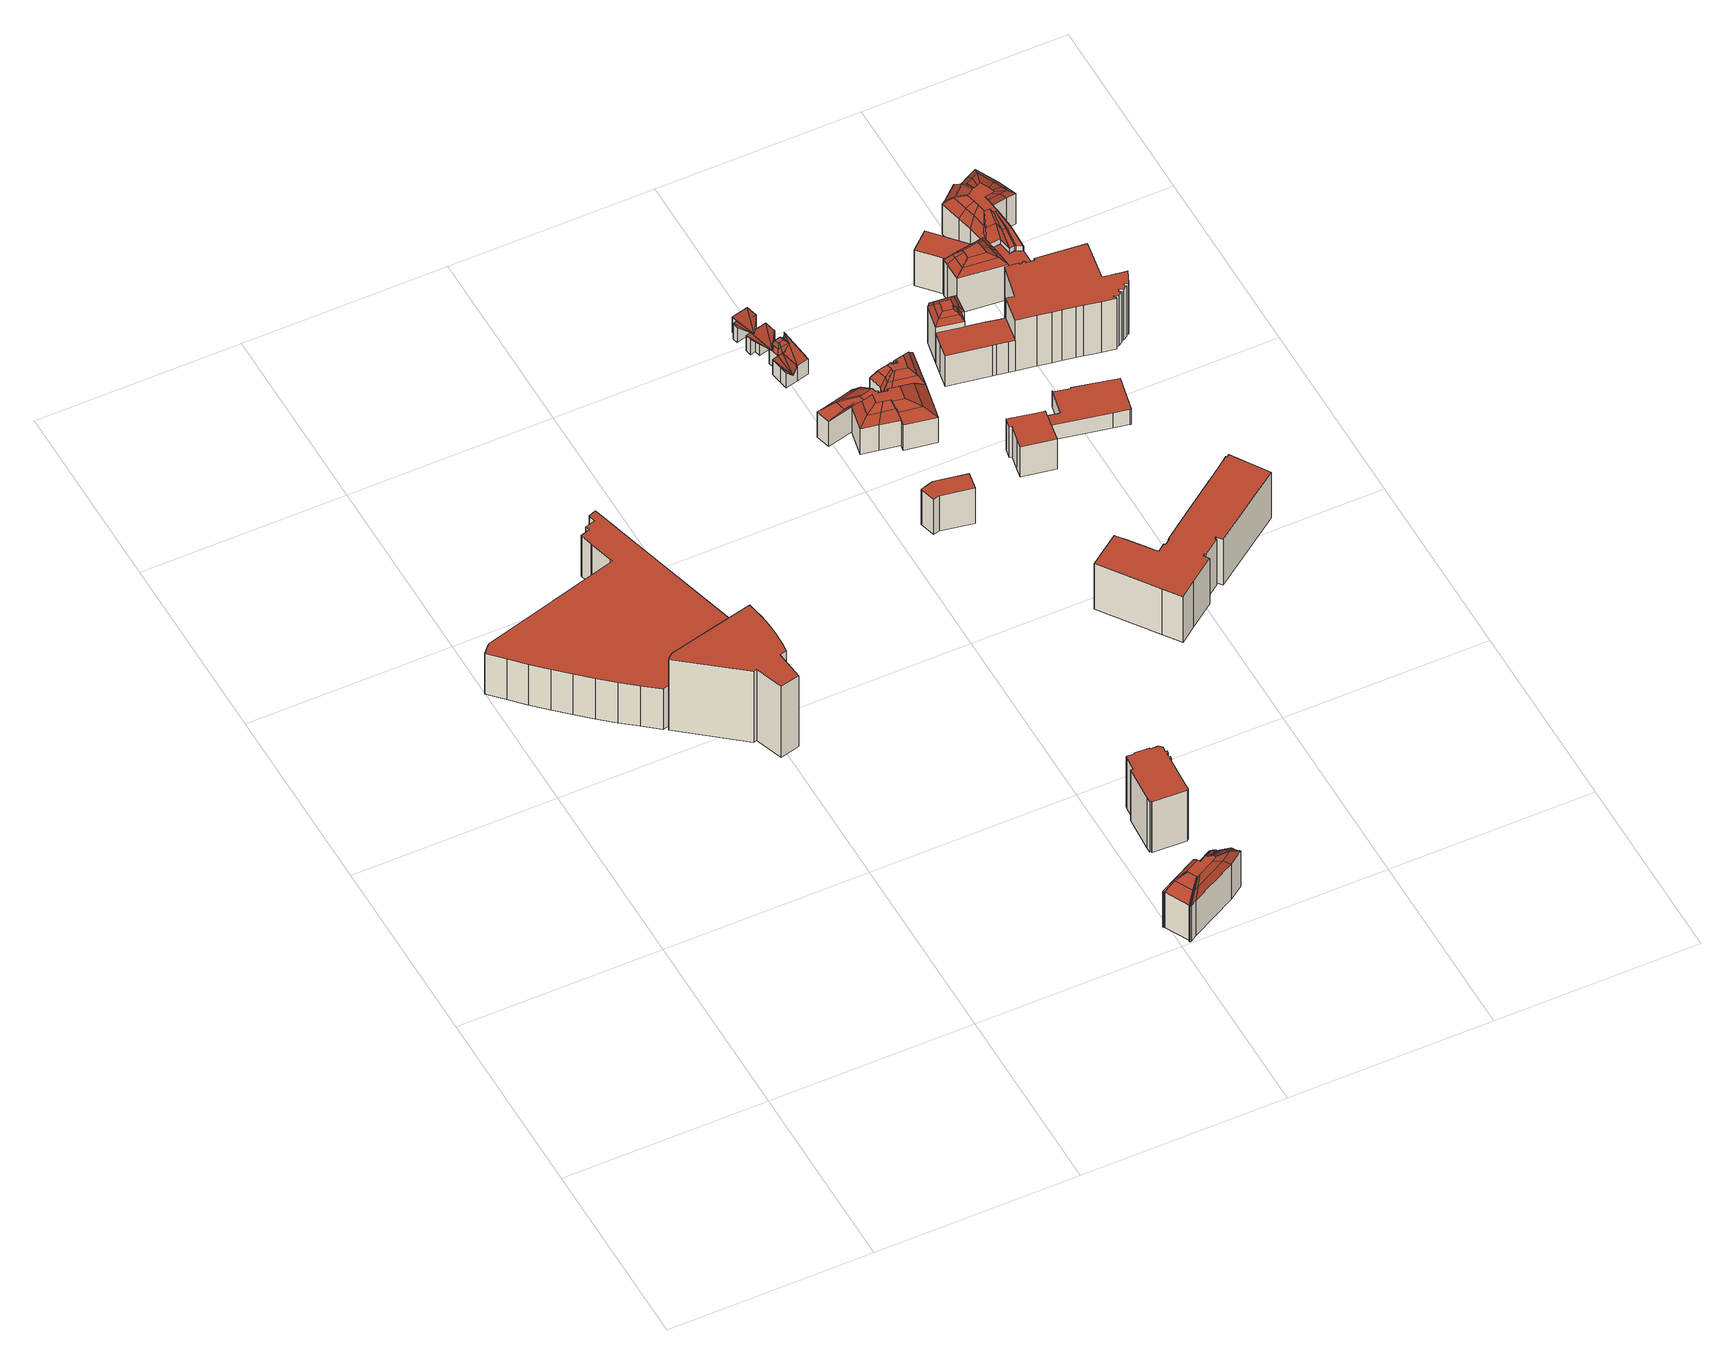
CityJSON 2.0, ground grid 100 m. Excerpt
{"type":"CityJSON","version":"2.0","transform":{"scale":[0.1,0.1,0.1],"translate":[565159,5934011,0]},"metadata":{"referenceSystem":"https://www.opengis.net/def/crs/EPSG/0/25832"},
"CityObjects":{
"building1":{"type":"Building","attributes":{"source":"Freie und Hansestadt Hamburg, LGV / ALKIS","function":"residential","buildingFunctionCode":"1120","roofType":"1000","roofTypeLabel":"Flachdach","storeysAboveGround":8,"groundArea":4777,"measuredHeight":25.6,"estimatedHeight":25.6,"eaveHeight":25.6,"roofRise":0,"heightSource":"storeysAboveGround * 3.2m plus procedural roof rise from ALKIS dachform; fallback 12m","roofGeometrySource":"Procedural demo roof from ALKIS dachform; not surveyed Hamburg LoD2 roof geometry"},"geometry":[{"type":"Solid","lod":"2","boundaries":[[[[0,1,2,3,4,5,6,7,8,9,10,11,12,13,14,15,16,17,18,19,20,21,22,23,24,25,26,27,28,29,30,31]],[[32,33,34,35,36,37,38,39,40,41,42,43,44,45,46,47,48,49,50,51,52,53,54,55,56,57,58,59,60,61,62,63]],[[31,30,33,32]],[[30,29,34,33]],[[29,28,35,34]],[[28,27,36,35]],[[27,26,37,36]],[[26,25,38,37]],[[25,24,39,38]],[[24,23,40,39]],[[23,22,41,40]],[[22,21,42,41]],[[21,20,43,42]],[[20,19,44,43]],[[19,18,45,44]],[[18,17,46,45]],[[17,16,47,46]],[[16,15,48,47]],[[15,14,49,48]],[[14,13,50,49]],[[13,12,51,50]],[[12,11,52,51]],[[11,10,53,52]],[[10,9,54,53]],[[9,8,55,54]],[[8,7,56,55]],[[7,6,57,56]],[[6,5,58,57]],[[5,4,59,58]],[[4,3,60,59]],[[3,2,61,60]],[[2,1,62,61]],[[1,0,63,62]],[[0,31,32,63]]]],"semantics":{"surfaces":[{"type":"GroundSurface"},{"type":"RoofSurface"},{"type":"WallSurface"}],"values":[[0,1,2,2,2,2,2,2,2,2,2,2,2,2,2,2,2,2,2,2,2,2,2,2,2,2,2,2,2,2,2,2,2,2]]}}]},
"building2":{"type":"Building","attributes":{"source":"Freie und Hansestadt Hamburg, LGV / ALKIS","function":"commercial","buildingFunctionCode":"2020","roofType":"1000","roofTypeLabel":"Flachdach","storeysAboveGround":14,"groundArea":1231,"measuredHeight":44.8,"estimatedHeight":44.8,"eaveHeight":44.8,"roofRise":0,"heightSource":"storeysAboveGround * 3.2m plus procedural roof rise from ALKIS dachform; fallback 12m","roofGeometrySource":"Procedural demo roof from ALKIS dachform; not surveyed Hamburg LoD2 roof geometry"},"geometry":[{"type":"Solid","lod":"2","boundaries":[[[[64,65,66,67,68,69,70,6,5,4,3,2,71,72,73,74,75,76,77,78]],[[79,80,81,82,83,84,85,86,87,88,89,90,91,92,93,94,95,96,97,98]],[[78,77,80,79]],[[77,76,81,80]],[[76,75,82,81]],[[75,74,83,82]],[[74,73,84,83]],[[73,72,85,84]],[[72,71,86,85]],[[71,2,87,86]],[[2,3,88,87]],[[3,4,89,88]],[[4,5,90,89]],[[5,6,91,90]],[[6,70,92,91]],[[70,69,93,92]],[[69,68,94,93]],[[68,67,95,94]],[[67,66,96,95]],[[66,65,97,96]],[[65,64,98,97]],[[64,78,79,98]]]],"semantics":{"surfaces":[{"type":"GroundSurface"},{"type":"RoofSurface"},{"type":"WallSurface"}],"values":[[0,1,2,2,2,2,2,2,2,2,2,2,2,2,2,2,2,2,2,2,2,2]]}}]},
"building3":{"type":"Building","attributes":{"source":"Freie und Hansestadt Hamburg, LGV / ALKIS","function":"commercial","buildingFunctionCode":"2020","roofType":"3400","roofTypeLabel":"Mansardendach","storeysAboveGround":7,"groundArea":482,"measuredHeight":29.45,"estimatedHeight":29.45,"eaveHeight":22.4,"roofRise":7.05,"heightSource":"storeysAboveGround * 3.2m plus procedural roof rise from ALKIS dachform; fallback 12m","roofGeometrySource":"Procedural demo roof from ALKIS dachform; not surveyed Hamburg LoD2 roof geometry"},"geometry":[{"type":"Solid","lod":"2","boundaries":[[[[99,100,101,102,103,104,105,106,107,108,109,110,111,112,113,114,115,116,117,118,119,120,121,122,123,124,125,126,127,128,129,130,131,132,133]],[[134,135,136,137]],[[137,136,138,139]],[[135,140,141,136]],[[136,141,142,138]],[[140,143,144,141]],[[141,144,145,142]],[[143,146,147,144]],[[144,147,148,145]],[[146,149,150,147]],[[147,150,151,148]],[[149,152,153,150]],[[150,153,154,151]],[[152,155,156,153]],[[153,156,157,154]],[[155,158,159,156]],[[156,159,160,157]],[[158,161,162,159]],[[159,162,163,160]],[[161,164,165,162]],[[162,165,166,163]],[[164,167,168,165]],[[165,168,169,166]],[[167,170,171,168]],[[168,171,169]],[[170,172,173,171]],[[171,173,174,169]],[[172,175,176,173]],[[173,176,177,174]],[[175,178,179,176]],[[176,179,177]],[[178,180,181,179]],[[179,181,182,177]],[[180,183,184,181]],[[181,184,185,182]],[[183,186,187,184]],[[184,187,188,185]],[[186,189,190,187]],[[187,190,191,188]],[[189,192,193,190]],[[190,193,194,191]],[[192,195,196,193]],[[193,196,197,194]],[[195,198,199,196]],[[196,199,200,197]],[[198,201,202,199]],[[199,202,203,200]],[[201,204,205,202]],[[202,205,206,203]],[[204,207,208,205]],[[205,208,209,206]],[[207,210,211,208]],[[208,211,212,209]],[[210,213,214,211]],[[211,214,215,212]],[[213,216,217,214]],[[214,217,218,215]],[[216,219,220,217]],[[217,220,221,218]],[[219,222,223,220]],[[220,223,224,221]],[[222,225,226,223]],[[223,226,227,224]],[[225,228,229,226]],[[226,229,230,227]],[[228,231,232,229]],[[229,232,233,230]],[[231,234,235,232]],[[232,235,236,233]],[[234,134,137,235]],[[235,137,139,236]],[[139,138,142,145,148,151,154,157,160,163,166,169,174,177,182,185,188,191,194,197,200,203,206,209,212,215,218,221,224,227,230,233,236]],[[133,132,135,134]],[[132,131,140,135]],[[131,130,143,140]],[[130,129,146,143]],[[129,128,149,146]],[[128,127,152,149]],[[127,126,155,152]],[[126,125,158,155]],[[125,124,161,158]],[[124,123,164,161]],[[123,122,167,164]],[[122,121,170,167]],[[121,120,172,170]],[[120,119,175,172]],[[119,118,178,175]],[[118,117,180,178]],[[117,116,183,180]],[[116,115,186,183]],[[115,114,189,186]],[[114,113,192,189]],[[113,112,195,192]],[[112,111,198,195]],[[111,110,201,198]],[[110,109,204,201]],[[109,108,207,204]],[[108,107,210,207]],[[107,106,213,210]],[[106,105,216,213]],[[105,104,219,216]],[[104,103,222,219]],[[103,102,225,222]],[[102,101,228,225]],[[101,100,231,228]],[[100,99,234,231]],[[99,133,134,234]]]],"semantics":{"surfaces":[{"type":"GroundSurface"},{"type":"RoofSurface"},{"type":"WallSurface"}],"values":[[0,1,1,1,1,1,1,1,1,1,1,1,1,1,1,1,1,1,1,1,1,1,1,1,1,1,1,1,1,1,1,1,1,1,1,1,1,1,1,1,1,1,1,1,1,1,1,1,1,1,1,1,1,1,1,1,1,1,1,1,1,1,1,1,1,1,1,1,1,1,1,1,2,2,2,2,2,2,2,2,2,2,2,2,2,2,2,2,2,2,2,2,2,2,2,2,2,2,2,2,2,2,2,2,2,2,2]]}}]},
"building4":{"type":"Building","attributes":{"source":"Freie und Hansestadt Hamburg, LGV / ALKIS","function":"commercial","buildingFunctionCode":"2310","roofType":"1000","roofTypeLabel":"Flachdach","storeysAboveGround":10,"groundArea":520,"measuredHeight":32,"estimatedHeight":32,"eaveHeight":32,"roofRise":0,"heightSource":"storeysAboveGround * 3.2m plus procedural roof rise from ALKIS dachform; fallback 12m","roofGeometrySource":"Procedural demo roof from ALKIS dachform; not surveyed Hamburg LoD2 roof geometry"},"geometry":[{"type":"Solid","lod":"2","boundaries":[[[[237,238,239,240,241,242,243,244,245,246,247,248,249,250,251,252,253,254,255,256,257,258,259,260,261,262,263]],[[264,265,266,267,268,269,270,271,272,273,274,275,276,277,278,279,280,281,282,283,284,285,286,287,288,289,290]],[[263,262,265,264]],[[262,261,266,265]],[[261,260,267,266]],[[260,259,268,267]],[[259,258,269,268]],[[258,257,270,269]],[[257,256,271,270]],[[256,255,272,271]],[[255,254,273,272]],[[254,253,274,273]],[[253,252,275,274]],[[252,251,276,275]],[[251,250,277,276]],[[250,249,278,277]],[[249,248,279,278]],[[248,247,280,279]],[[247,246,281,280]],[[246,245,282,281]],[[245,244,283,282]],[[244,243,284,283]],[[243,242,285,284]],[[242,241,286,285]],[[241,240,287,286]],[[240,239,288,287]],[[239,238,289,288]],[[238,237,290,289]],[[237,263,264,290]]]],"semantics":{"surfaces":[{"type":"GroundSurface"},{"type":"RoofSurface"},{"type":"WallSurface"}],"values":[[0,1,2,2,2,2,2,2,2,2,2,2,2,2,2,2,2,2,2,2,2,2,2,2,2,2,2,2,2]]}}]},
"building5":{"type":"Building","attributes":{"source":"Freie und Hansestadt Hamburg, LGV / ALKIS","function":"commercial","buildingFunctionCode":"2020","roofType":"1000","roofTypeLabel":"Flachdach","storeysAboveGround":7,"groundArea":184,"measuredHeight":22.4,"estimatedHeight":22.4,"eaveHeight":22.4,"roofRise":0,"heightSource":"storeysAboveGround * 3.2m plus procedural roof rise from ALKIS dachform; fallback 12m","roofGeometrySource":"Procedural demo roof from ALKIS dachform; not surveyed Hamburg LoD2 roof geometry"},"geometry":[{"type":"Solid","lod":"2","boundaries":[[[[291,292,293,294,295,296,297]],[[298,299,300,301,302,303,304]],[[297,296,299,298]],[[296,295,300,299]],[[295,294,301,300]],[[294,293,302,301]],[[293,292,303,302]],[[292,291,304,303]],[[291,297,298,304]]]],"semantics":{"surfaces":[{"type":"GroundSurface"},{"type":"RoofSurface"},{"type":"WallSurface"}],"values":[[0,1,2,2,2,2,2,2,2]]}}]},
"building6":{"type":"Building","attributes":{"source":"Freie und Hansestadt Hamburg, LGV / ALKIS","function":"commercial","buildingFunctionCode":"2010","roofType":"3100","roofTypeLabel":"Satteldach","storeysAboveGround":3,"groundArea":58,"measuredHeight":11.43,"estimatedHeight":11.43,"eaveHeight":9.6,"roofRise":1.83,"heightSource":"storeysAboveGround * 3.2m plus procedural roof rise from ALKIS dachform; fallback 12m","roofGeometrySource":"Procedural demo roof from ALKIS dachform; not surveyed Hamburg LoD2 roof geometry"},"geometry":[{"type":"Solid","lod":"2","boundaries":[[[[305,306,307,308,309,310]],[[311,312,313]],[[312,314,313]],[[314,315,313]],[[315,316,313]],[[316,317,313]],[[317,311,313]],[[310,309,312,311]],[[309,308,314,312]],[[308,307,315,314]],[[307,306,316,315]],[[306,305,317,316]],[[305,310,311,317]]]],"semantics":{"surfaces":[{"type":"GroundSurface"},{"type":"RoofSurface"},{"type":"WallSurface"}],"values":[[0,1,1,1,1,1,1,2,2,2,2,2,2]]}}]},
"building7":{"type":"Building","attributes":{"source":"Freie und Hansestadt Hamburg, LGV / ALKIS","function":"commercial","buildingFunctionCode":"2010","roofType":"3100","roofTypeLabel":"Satteldach","storeysAboveGround":3,"groundArea":60,"measuredHeight":11.48,"estimatedHeight":11.48,"eaveHeight":9.6,"roofRise":1.88,"heightSource":"storeysAboveGround * 3.2m plus procedural roof rise from ALKIS dachform; fallback 12m","roofGeometrySource":"Procedural demo roof from ALKIS dachform; not surveyed Hamburg LoD2 roof geometry"},"geometry":[{"type":"Solid","lod":"2","boundaries":[[[[318,319,320,321,322,323,324]],[[325,326,327]],[[326,328,327]],[[328,329,327]],[[329,330,327]],[[330,331,327]],[[331,332,327]],[[332,325,327]],[[324,323,326,325]],[[323,322,328,326]],[[322,321,329,328]],[[321,320,330,329]],[[320,319,331,330]],[[319,318,332,331]],[[318,324,325,332]]]],"semantics":{"surfaces":[{"type":"GroundSurface"},{"type":"RoofSurface"},{"type":"WallSurface"}],"values":[[0,1,1,1,1,1,1,1,2,2,2,2,2,2,2]]}}]},
"building8":{"type":"Building","attributes":{"source":"Freie und Hansestadt Hamburg, LGV / ALKIS","function":"commercial","buildingFunctionCode":"2010","roofType":"3100","roofTypeLabel":"Satteldach","storeysAboveGround":3,"groundArea":58,"measuredHeight":11.63,"estimatedHeight":11.63,"eaveHeight":9.6,"roofRise":2.03,"heightSource":"storeysAboveGround * 3.2m plus procedural roof rise from ALKIS dachform; fallback 12m","roofGeometrySource":"Procedural demo roof from ALKIS dachform; not surveyed Hamburg LoD2 roof geometry"},"geometry":[{"type":"Solid","lod":"2","boundaries":[[[[333,334,335,336,337,338]],[[339,340,341]],[[340,342,341]],[[342,343,341]],[[343,344,341]],[[344,345,341]],[[345,339,341]],[[338,337,340,339]],[[337,336,342,340]],[[336,335,343,342]],[[335,334,344,343]],[[334,333,345,344]],[[333,338,339,345]]]],"semantics":{"surfaces":[{"type":"GroundSurface"},{"type":"RoofSurface"},{"type":"WallSurface"}],"values":[[0,1,1,1,1,1,1,2,2,2,2,2,2]]}}]},
"building9":{"type":"Building","attributes":{"source":"Freie und Hansestadt Hamburg, LGV / ALKIS","function":"commercial","buildingFunctionCode":"2050","roofType":"3400","roofTypeLabel":"Mansardendach","storeysAboveGround":3,"groundArea":51,"measuredHeight":11.82,"estimatedHeight":11.82,"eaveHeight":9.6,"roofRise":2.22,"heightSource":"storeysAboveGround * 3.2m plus procedural roof rise from ALKIS dachform; fallback 12m","roofGeometrySource":"Procedural demo roof from ALKIS dachform; not surveyed Hamburg LoD2 roof geometry"},"geometry":[{"type":"Solid","lod":"2","boundaries":[[[[306,346,347,348,307]],[[315,349,350,351]],[[351,350,352,353]],[[349,354,355,350]],[[350,355,356,352]],[[354,357,358,355]],[[355,358,359,356]],[[357,316,360,358]],[[358,360,361,359]],[[316,315,351,360]],[[360,351,353,361]],[[353,352,356,359,361]],[[307,348,349,315]],[[348,347,354,349]],[[347,346,357,354]],[[346,306,316,357]],[[306,307,315,316]]]],"semantics":{"surfaces":[{"type":"GroundSurface"},{"type":"RoofSurface"},{"type":"WallSurface"}],"values":[[0,1,1,1,1,1,1,1,1,1,1,1,2,2,2,2,2]]}}]},
"building10":{"type":"Building","attributes":{"source":"Freie und Hansestadt Hamburg, LGV / ALKIS","function":"commercial","buildingFunctionCode":"2020","roofType":"3400","roofTypeLabel":"Mansardendach","storeysAboveGround":5,"groundArea":736,"measuredHeight":24,"estimatedHeight":24,"eaveHeight":16,"roofRise":8,"heightSource":"storeysAboveGround * 3.2m plus procedural roof rise from ALKIS dachform; fallback 12m","roofGeometrySource":"Procedural demo roof from ALKIS dachform; not surveyed Hamburg LoD2 roof geometry"},"geometry":[{"type":"Solid","lod":"2","boundaries":[[[[362,363,364,365,366,367,368,369,370,371,372,373,374,375,376,377,378,379,380]],[[381,382,383,384]],[[384,383,385,386]],[[382,387,388,383]],[[383,388,389,385]],[[387,390,391,388]],[[388,391,392,389]],[[390,393,394,391]],[[391,394,395,392]],[[393,396,397,394]],[[394,397,398,395]],[[396,399,400,397]],[[397,400,401,398]],[[399,402,403,400]],[[400,403,404,401]],[[402,405,406,403]],[[403,406,407,404]],[[405,408,409,406]],[[406,409,410,407]],[[408,411,412,409]],[[409,412,413,410]],[[411,414,415,412]],[[412,415,416,413]],[[414,417,418,415]],[[415,418,419,416]],[[417,420,421,418]],[[418,421,422,419]],[[420,423,424,421]],[[421,424,425,422]],[[423,426,427,424]],[[424,427,428,425]],[[426,429,430,427]],[[427,430,431,428]],[[429,432,433,430]],[[430,433,434,431]],[[432,435,436,433]],[[433,436,437,434]],[[435,381,384,436]],[[436,384,386,437]],[[386,385,389,392,395,398,401,404,407,410,413,416,419,422,425,428,431,434,437]],[[380,379,382,381]],[[379,378,387,382]],[[378,377,390,387]],[[377,376,393,390]],[[376,375,396,393]],[[375,374,399,396]],[[374,373,402,399]],[[373,372,405,402]],[[372,371,408,405]],[[371,370,411,408]],[[370,369,414,411]],[[369,368,417,414]],[[368,367,420,417]],[[367,366,423,420]],[[366,365,426,423]],[[365,364,429,426]],[[364,363,432,429]],[[363,362,435,432]],[[362,380,381,435]]]],"semantics":{"surfaces":[{"type":"GroundSurface"},{"type":"RoofSurface"},{"type":"WallSurface"}],"values":[[0,1,1,1,1,1,1,1,1,1,1,1,1,1,1,1,1,1,1,1,1,1,1,1,1,1,1,1,1,1,1,1,1,1,1,1,1,1,1,1,2,2,2,2,2,2,2,2,2,2,2,2,2,2,2,2,2,2,2]]}}]},
"building11":{"type":"Building","attributes":{"source":"Freie und Hansestadt Hamburg, LGV / ALKIS","function":"commercial","buildingFunctionCode":"2010","roofType":"3100","roofTypeLabel":"Satteldach","storeysAboveGround":3,"groundArea":60,"measuredHeight":11.57,"estimatedHeight":11.57,"eaveHeight":9.6,"roofRise":1.97,"heightSource":"storeysAboveGround * 3.2m plus procedural roof rise from ALKIS dachform; fallback 12m","roofGeometrySource":"Procedural demo roof from ALKIS dachform; not surveyed Hamburg LoD2 roof geometry"},"geometry":[{"type":"Solid","lod":"2","boundaries":[[[[308,307,348,438,439]],[[440,441,442]],[[441,349,442]],[[349,315,442]],[[315,314,442]],[[314,440,442]],[[439,438,441,440]],[[438,348,349,441]],[[348,307,315,349]],[[307,308,314,315]],[[308,439,440,314]]]],"semantics":{"surfaces":[{"type":"GroundSurface"},{"type":"RoofSurface"},{"type":"WallSurface"}],"values":[[0,1,1,1,1,1,2,2,2,2,2]]}}]},
"building12":{"type":"Building","attributes":{"source":"Freie und Hansestadt Hamburg, LGV / ALKIS","function":"commercial","buildingFunctionCode":"2020","roofType":"3400","roofTypeLabel":"Mansardendach","storeysAboveGround":5,"groundArea":292,"measuredHeight":21.43,"estimatedHeight":21.43,"eaveHeight":16,"roofRise":5.43,"heightSource":"storeysAboveGround * 3.2m plus procedural roof rise from ALKIS dachform; fallback 12m","roofGeometrySource":"Procedural demo roof from ALKIS dachform; not surveyed Hamburg LoD2 roof geometry"},"geometry":[{"type":"Solid","lod":"2","boundaries":[[[[443,444,445,446,447,448,449,450,451,452,375,374]],[[399,396,453,454]],[[454,453,455,456]],[[396,457,458,453]],[[453,458,459,455]],[[457,460,461,458]],[[458,461,462,459]],[[460,463,464,461]],[[461,464,465,462]],[[463,466,467,464]],[[464,467,468,465]],[[466,469,470,467]],[[467,470,471,468]],[[469,472,473,470]],[[470,473,474,471]],[[472,475,476,473]],[[473,476,477,474]],[[475,478,479,476]],[[476,479,480,477]],[[478,481,482,479]],[[479,482,483,480]],[[481,484,485,482]],[[482,485,486,483]],[[484,399,454,485]],[[485,454,456,486]],[[456,455,459,462,465,468,471,474,477,480,483,486]],[[374,375,396,399]],[[375,452,457,396]],[[452,451,460,457]],[[451,450,463,460]],[[450,449,466,463]],[[449,448,469,466]],[[448,447,472,469]],[[447,446,475,472]],[[446,445,478,475]],[[445,444,481,478]],[[444,443,484,481]],[[443,374,399,484]]]],"semantics":{"surfaces":[{"type":"GroundSurface"},{"type":"RoofSurface"},{"type":"WallSurface"}],"values":[[0,1,1,1,1,1,1,1,1,1,1,1,1,1,1,1,1,1,1,1,1,1,1,1,1,1,2,2,2,2,2,2,2,2,2,2,2,2]]}}]},
"building13":{"type":"Building","attributes":{"source":"Freie und Hansestadt Hamburg, LGV / ALKIS","function":"commercial","buildingFunctionCode":"2020","roofType":"1000","roofTypeLabel":"Flachdach","storeysAboveGround":6,"groundArea":290,"measuredHeight":19.2,"estimatedHeight":19.2,"eaveHeight":19.2,"roofRise":0,"heightSource":"storeysAboveGround * 3.2m plus procedural roof rise from ALKIS dachform; fallback 12m","roofGeometrySource":"Procedural demo roof from ALKIS dachform; not surveyed Hamburg LoD2 roof geometry"},"geometry":[{"type":"Solid","lod":"2","boundaries":[[[[487,488,489,490,491,492,493,494,495,496,497]],[[498,499,500,501,502,503,504,505,506,507,508]],[[497,496,499,498]],[[496,495,500,499]],[[495,494,501,500]],[[494,493,502,501]],[[493,492,503,502]],[[492,491,504,503]],[[491,490,505,504]],[[490,489,506,505]],[[489,488,507,506]],[[488,487,508,507]],[[487,497,498,508]]]],"semantics":{"surfaces":[{"type":"GroundSurface"},{"type":"RoofSurface"},{"type":"WallSurface"}],"values":[[0,1,2,2,2,2,2,2,2,2,2,2,2]]}}]},
"building14":{"type":"Building","attributes":{"source":"Freie und Hansestadt Hamburg, LGV / ALKIS","function":"commercial","buildingFunctionCode":"2071","roofType":"1000","roofTypeLabel":"Flachdach","storeysAboveGround":9,"groundArea":2142,"measuredHeight":28.8,"estimatedHeight":28.8,"eaveHeight":28.8,"roofRise":0,"heightSource":"storeysAboveGround * 3.2m plus procedural roof rise from ALKIS dachform; fallback 12m","roofGeometrySource":"Procedural demo roof from ALKIS dachform; not surveyed Hamburg LoD2 roof geometry"},"geometry":[{"type":"Solid","lod":"2","boundaries":[[[[509,510,511,512,513,514,515,516,517,518,519,520,521,522,523,524,525,526,527,528,529,530,531,532,533,534,535,536,537,538,539]],[[540,541,542,543,544,545,546,547,548,549,550,551,552,553,554,555,556,557,558,559,560,561,562,563,564,565,566,567,568,569,570]],[[539,538,541,540]],[[538,537,542,541]],[[537,536,543,542]],[[536,535,544,543]],[[535,534,545,544]],[[534,533,546,545]],[[533,532,547,546]],[[532,531,548,547]],[[531,530,549,548]],[[530,529,550,549]],[[529,528,551,550]],[[528,527,552,551]],[[527,526,553,552]],[[526,525,554,553]],[[525,524,555,554]],[[524,523,556,555]],[[523,522,557,556]],[[522,521,558,557]],[[521,520,559,558]],[[520,519,560,559]],[[519,518,561,560]],[[518,517,562,561]],[[517,516,563,562]],[[516,515,564,563]],[[515,514,565,564]],[[514,513,566,565]],[[513,512,567,566]],[[512,511,568,567]],[[511,510,569,568]],[[510,509,570,569]],[[509,539,540,570]]]],"semantics":{"surfaces":[{"type":"GroundSurface"},{"type":"RoofSurface"},{"type":"WallSurface"}],"values":[[0,1,2,2,2,2,2,2,2,2,2,2,2,2,2,2,2,2,2,2,2,2,2,2,2,2,2,2,2,2,2,2,2]]}}]},
"building15":{"type":"Building","attributes":{"source":"Freie und Hansestadt Hamburg, LGV / ALKIS","function":"commercial","buildingFunctionCode":"2010","roofType":"3400","roofTypeLabel":"Mansardendach","storeysAboveGround":7,"groundArea":204,"measuredHeight":26.99,"estimatedHeight":26.99,"eaveHeight":22.4,"roofRise":4.59,"heightSource":"storeysAboveGround * 3.2m plus procedural roof rise from ALKIS dachform; fallback 12m","roofGeometrySource":"Procedural demo roof from ALKIS dachform; not surveyed Hamburg LoD2 roof geometry"},"geometry":[{"type":"Solid","lod":"2","boundaries":[[[[571,572,573,574,575,576,577]],[[578,579,580,581]],[[581,580,582,583]],[[579,584,585,580]],[[580,585,586,582]],[[584,587,588,585]],[[585,588,589,586]],[[587,590,591,588]],[[588,591,592,589]],[[590,593,594,591]],[[591,594,595,592]],[[593,596,597,594]],[[594,597,598,595]],[[596,578,581,597]],[[597,581,583,598]],[[583,582,586,589,592,595,598]],[[577,576,579,578]],[[576,575,584,579]],[[575,574,587,584]],[[574,573,590,587]],[[573,572,593,590]],[[572,571,596,593]],[[571,577,578,596]]]],"semantics":{"surfaces":[{"type":"GroundSurface"},{"type":"RoofSurface"},{"type":"WallSurface"}],"values":[[0,1,1,1,1,1,1,1,1,1,1,1,1,1,1,1,2,2,2,2,2,2,2]]}}]},
"building16":{"type":"Building","attributes":{"source":"Freie und Hansestadt Hamburg, LGV / ALKIS","function":"commercial","buildingFunctionCode":"2020","roofTypeLabel":"Unbekannt","storeysAboveGround":6,"groundArea":446,"measuredHeight":19.2,"estimatedHeight":19.2,"eaveHeight":19.2,"roofRise":0,"heightSource":"storeysAboveGround * 3.2m plus procedural roof rise from ALKIS dachform; fallback 12m","roofGeometrySource":"Procedural demo roof from ALKIS dachform; not surveyed Hamburg LoD2 roof geometry"},"geometry":[{"type":"Solid","lod":"2","boundaries":[[[[599,600,601,602,603,604,571,577,605,606,607,608,609]],[[610,611,612,613,614,615,616,617,618,619,620,621,622]],[[609,608,611,610]],[[608,607,612,611]],[[607,606,613,612]],[[606,605,614,613]],[[605,577,615,614]],[[577,571,616,615]],[[571,604,617,616]],[[604,603,618,617]],[[603,602,619,618]],[[602,601,620,619]],[[601,600,621,620]],[[600,599,622,621]],[[599,609,610,622]]]],"semantics":{"surfaces":[{"type":"GroundSurface"},{"type":"RoofSurface"},{"type":"WallSurface"}],"values":[[0,1,2,2,2,2,2,2,2,2,2,2,2,2,2]]}}]},
"building17":{"type":"Building","attributes":{"source":"Freie und Hansestadt Hamburg, LGV / ALKIS","function":"commercial","buildingFunctionCode":"2520","roofType":"1000","roofTypeLabel":"Flachdach","storeysAboveGround":3,"groundArea":622,"measuredHeight":9.6,"estimatedHeight":9.6,"eaveHeight":9.6,"roofRise":0,"heightSource":"storeysAboveGround * 3.2m plus procedural roof rise from ALKIS dachform; fallback 12m","roofGeometrySource":"Procedural demo roof from ALKIS dachform; not surveyed Hamburg LoD2 roof geometry"},"geometry":[{"type":"Solid","lod":"2","boundaries":[[[[623,624,625,626,627,628,629,496,495,630,631,632,633,634,635]],[[636,637,638,639,640,641,642,643,644,645,646,647,648,649,650]],[[635,634,637,636]],[[634,633,638,637]],[[633,632,639,638]],[[632,631,640,639]],[[631,630,641,640]],[[630,495,642,641]],[[495,496,643,642]],[[496,629,644,643]],[[629,628,645,644]],[[628,627,646,645]],[[627,626,647,646]],[[626,625,648,647]],[[625,624,649,648]],[[624,623,650,649]],[[623,635,636,650]]]],"semantics":{"surfaces":[{"type":"GroundSurface"},{"type":"RoofSurface"},{"type":"WallSurface"}],"values":[[0,1,2,2,2,2,2,2,2,2,2,2,2,2,2,2,2]]}}]},
"building18":{"type":"Building","attributes":{"source":"Freie und Hansestadt Hamburg, LGV / ALKIS","function":"commercial","buildingFunctionCode":"2010","roofType":"1000","roofTypeLabel":"Flachdach","storeysAboveGround":7,"groundArea":217,"measuredHeight":22.4,"estimatedHeight":22.4,"eaveHeight":22.4,"roofRise":0,"heightSource":"storeysAboveGround * 3.2m plus procedural roof rise from ALKIS dachform; fallback 12m","roofGeometrySource":"Procedural demo roof from ALKIS dachform; not surveyed Hamburg LoD2 roof geometry"},"geometry":[{"type":"Solid","lod":"2","boundaries":[[[[651,652,653,654,655,656]],[[657,658,659,660,661,662]],[[656,655,658,657]],[[655,654,659,658]],[[654,653,660,659]],[[653,652,661,660]],[[652,651,662,661]],[[651,656,657,662]]]],"semantics":{"surfaces":[{"type":"GroundSurface"},{"type":"RoofSurface"},{"type":"WallSurface"}],"values":[[0,1,2,2,2,2,2,2]]}}]},
"building19":{"type":"Building","attributes":{"source":"Freie und Hansestadt Hamburg, LGV / ALKIS","function":"commercial","buildingFunctionCode":"2310","roofType":"3400","roofTypeLabel":"Mansardendach","storeysAboveGround":7,"groundArea":320,"measuredHeight":27.62,"estimatedHeight":27.62,"eaveHeight":22.4,"roofRise":5.22,"heightSource":"storeysAboveGround * 3.2m plus procedural roof rise from ALKIS dachform; fallback 12m","roofGeometrySource":"Procedural demo roof from ALKIS dachform; not surveyed Hamburg LoD2 roof geometry"},"geometry":[{"type":"Solid","lod":"2","boundaries":[[[[663,664,665,666,651,656,667,668,669,670]],[[671,672,673,674]],[[674,673,675,676]],[[672,677,678,673]],[[673,678,679,675]],[[677,680,681,678]],[[678,681,682,679]],[[680,657,683,681]],[[681,683,684,682]],[[657,662,685,683]],[[683,685,686,684]],[[662,687,688,685]],[[685,688,689,686]],[[687,690,691,688]],[[688,691,692,689]],[[690,693,694,691]],[[691,694,695,692]],[[693,696,697,694]],[[694,697,698,695]],[[696,671,674,697]],[[697,674,676,698]],[[676,675,679,682,684,686,689,692,695,698]],[[670,669,672,671]],[[669,668,677,672]],[[668,667,680,677]],[[667,656,657,680]],[[656,651,662,657]],[[651,666,687,662]],[[666,665,690,687]],[[665,664,693,690]],[[664,663,696,693]],[[663,670,671,696]]]],"semantics":{"surfaces":[{"type":"GroundSurface"},{"type":"RoofSurface"},{"type":"WallSurface"}],"values":[[0,1,1,1,1,1,1,1,1,1,1,1,1,1,1,1,1,1,1,1,1,1,2,2,2,2,2,2,2,2,2,2]]}}]},
"building20":{"type":"Building","attributes":{"source":"Freie und Hansestadt Hamburg, LGV / ALKIS","function":"commercial","buildingFunctionCode":"2461","roofType":"1000","roofTypeLabel":"Flachdach","storeysAboveGround":10,"groundArea":1441,"measuredHeight":32,"estimatedHeight":32,"eaveHeight":32,"roofRise":0,"heightSource":"storeysAboveGround * 3.2m plus procedural roof rise from ALKIS dachform; fallback 12m","roofGeometrySource":"Procedural demo roof from ALKIS dachform; not surveyed Hamburg LoD2 roof geometry"},"geometry":[{"type":"Solid","lod":"2","boundaries":[[[[699,700,701,702,703,704,705,706,707,708,709,710,711,712,713,714,715,716,717,718,719,720,721,722,723,724,725,726,727,728,729,730,731,732,733,734,735,736,737,738,599,609,739,740,741]],[[742,743,744,745,746,747,748,749,750,751,752,753,754,755,756,757,758,759,760,761,762,763,764,765,766,767,768,769,770,771,772,773,774,775,776,777,778,779,780,781,782,783,784,785,786]],[[741,740,743,742]],[[740,739,744,743]],[[739,609,745,744]],[[609,599,746,745]],[[599,738,747,746]],[[738,737,748,747]],[[737,736,749,748]],[[736,735,750,749]],[[735,734,751,750]],[[734,733,752,751]],[[733,732,753,752]],[[732,731,754,753]],[[731,730,755,754]],[[730,729,756,755]],[[729,728,757,756]],[[728,727,758,757]],[[727,726,759,758]],[[726,725,760,759]],[[725,724,761,760]],[[724,723,762,761]],[[723,722,763,762]],[[722,721,764,763]],[[721,720,765,764]],[[720,719,766,765]],[[719,718,767,766]],[[718,717,768,767]],[[717,716,769,768]],[[716,715,770,769]],[[715,714,771,770]],[[714,713,772,771]],[[713,712,773,772]],[[712,711,774,773]],[[711,710,775,774]],[[710,709,776,775]],[[709,708,777,776]],[[708,707,778,777]],[[707,706,779,778]],[[706,705,780,779]],[[705,704,781,780]],[[704,703,782,781]],[[703,702,783,782]],[[702,701,784,783]],[[701,700,785,784]],[[700,699,786,785]],[[699,741,742,786]]]],"semantics":{"surfaces":[{"type":"GroundSurface"},{"type":"RoofSurface"},{"type":"WallSurface"}],"values":[[0,1,2,2,2,2,2,2,2,2,2,2,2,2,2,2,2,2,2,2,2,2,2,2,2,2,2,2,2,2,2,2,2,2,2,2,2,2,2,2,2,2,2,2,2,2,2]]}}]},
"building21":{"type":"Building","attributes":{"source":"Freie und Hansestadt Hamburg, LGV / ALKIS","function":"commercial","buildingFunctionCode":"2310","roofType":"1000","roofTypeLabel":"Flachdach","storeysAboveGround":5,"groundArea":185,"measuredHeight":16,"estimatedHeight":16,"eaveHeight":16,"roofRise":0,"heightSource":"storeysAboveGround * 3.2m plus procedural roof rise from ALKIS dachform; fallback 12m","roofGeometrySource":"Procedural demo roof from ALKIS dachform; not surveyed Hamburg LoD2 roof geometry"},"geometry":[{"type":"Solid","lod":"2","boundaries":[[[[787,788,789,663,670,790,791,669,668,792,793,794,795,796,797,798]],[[799,800,801,802,803,804,805,806,807,808,809,810,811,812,813,814]],[[798,797,800,799]],[[797,796,801,800]],[[796,795,802,801]],[[795,794,803,802]],[[794,793,804,803]],[[793,792,805,804]],[[792,668,806,805]],[[668,669,807,806]],[[669,791,808,807]],[[791,790,809,808]],[[790,670,810,809]],[[670,663,811,810]],[[663,789,812,811]],[[789,788,813,812]],[[788,787,814,813]],[[787,798,799,814]]]],"semantics":{"surfaces":[{"type":"GroundSurface"},{"type":"RoofSurface"},{"type":"WallSurface"}],"values":[[0,1,2,2,2,2,2,2,2,2,2,2,2,2,2,2,2,2]]}}]},
"building22":{"type":"Building","attributes":{"source":"Freie und Hansestadt Hamburg, LGV / ALKIS","function":"commercial","buildingFunctionCode":"2010","roofType":"3400","roofTypeLabel":"Mansardendach","storeysAboveGround":6,"groundArea":776,"measuredHeight":27.2,"estimatedHeight":27.2,"eaveHeight":19.2,"roofRise":8,"heightSource":"storeysAboveGround * 3.2m plus procedural roof rise from ALKIS dachform; fallback 12m","roofGeometrySource":"Procedural demo roof from ALKIS dachform; not surveyed Hamburg LoD2 roof geometry"},"geometry":[{"type":"Solid","lod":"2","boundaries":[[[[815,816,817,818,819,820,821,822,823,824,825,797,796,795,794,793,792,668,667,826,827,828,829,830,831,832,833,834]],[[835,836,837,838]],[[838,837,839,840]],[[836,841,842,837]],[[837,842,843,839]],[[841,844,845,842]],[[842,845,846,843]],[[844,847,848,845]],[[845,848,849,846]],[[847,850,851,848]],[[848,851,852,849]],[[850,853,854,851]],[[851,854,855,852]],[[853,856,857,854]],[[854,857,858,855]],[[856,859,860,857]],[[857,860,861,858]],[[859,862,863,860]],[[860,863,864,861]],[[862,865,866,863]],[[863,866,867,864]],[[865,868,869,866]],[[866,869,870,867]],[[868,871,872,869]],[[869,872,873,870]],[[871,874,875,872]],[[872,875,876,873]],[[874,877,878,875]],[[875,878,879,876]],[[877,880,881,878]],[[878,881,882,879]],[[880,883,884,881]],[[881,884,885,882]],[[883,886,887,884]],[[884,887,888,885]],[[886,889,890,887]],[[887,890,891,888]],[[889,892,893,890]],[[890,893,894,891]],[[892,895,896,893]],[[893,896,897,894]],[[895,898,899,896]],[[896,899,900,897]],[[898,901,902,899]],[[899,902,903,900]],[[901,904,905,902]],[[902,905,906,903]],[[904,907,908,905]],[[905,908,909,906]],[[907,910,911,908]],[[908,911,912,909]],[[910,913,914,911]],[[911,914,915,912]],[[913,916,917,914]],[[914,917,918,915]],[[916,835,838,917]],[[917,838,840,918]],[[840,839,843,846,849,852,855,858,861,864,867,870,873,876,879,882,885,888,891,894,897,900,903,906,909,912,915,918]],[[834,833,836,835]],[[833,832,841,836]],[[832,831,844,841]],[[831,830,847,844]],[[830,829,850,847]],[[829,828,853,850]],[[828,827,856,853]],[[827,826,859,856]],[[826,667,862,859]],[[667,668,865,862]],[[668,792,868,865]],[[792,793,871,868]],[[793,794,874,871]],[[794,795,877,874]],[[795,796,880,877]],[[796,797,883,880]],[[797,825,886,883]],[[825,824,889,886]],[[824,823,892,889]],[[823,822,895,892]],[[822,821,898,895]],[[821,820,901,898]],[[820,819,904,901]],[[819,818,907,904]],[[818,817,910,907]],[[817,816,913,910]],[[816,815,916,913]],[[815,834,835,916]]]],"semantics":{"surfaces":[{"type":"GroundSurface"},{"type":"RoofSurface"},{"type":"WallSurface"}],"values":[[0,1,1,1,1,1,1,1,1,1,1,1,1,1,1,1,1,1,1,1,1,1,1,1,1,1,1,1,1,1,1,1,1,1,1,1,1,1,1,1,1,1,1,1,1,1,1,1,1,1,1,1,1,1,1,1,1,1,2,2,2,2,2,2,2,2,2,2,2,2,2,2,2,2,2,2,2,2,2,2,2,2,2,2,2,2]]}}]}
},
"vertices":[
[872,2977,0],[1067,2265,0],[1064,2264,0],[987,2246,0],[882,2221,0],[759,2192,0],[640,2164,0],[590,2153,0],[511,2214,0],[434,2276,0],[358,2341,0],[283,2407,0],[210,2474,0],[138,2544,0],[68,2615,0],[0,2687,0],[40,2731,0],[57,2736,0],[738,2923,0],[733,2939,0],[703,3050,0],[701,3056,0],[685,3114,0],[685,3116,0],[728,3131,0],[731,3132,0],[725,3154,0],[776,3167,0],[768,3203,0],[805,3218,0],[807,3213,0],[841,3088,0],[841,3088,256],[807,3213,256],[805,3218,256],[768,3203,256],[776,3167,256],[725,3154,256],[731,3132,256],[728,3131,256],[685,3116,256],[685,3114,256],[701,3056,256],[703,3050,256],[733,2939,256],[738,2923,256],[57,2736,256],[40,2731,256],[0,2687,256],[68,2615,256],[138,2544,256],[210,2474,256],[283,2407,256],[358,2341,256],[434,2276,256],[511,2214,256],[590,2153,256],[640,2164,256],[759,2192,256],[882,2221,256],[987,2246,256],[1064,2264,256],[1067,2265,256],[872,2977,256],
[1048,1943,0],[1064,1797,0],[968,1775,0],[920,1912,0],[902,1908,0],[610,2138,0],[615,2146,0],[1072,2226,0],[1079,2187,0],[1084,2148,0],[1087,2108,0],[1089,2069,0],[1088,2030,0],[1087,1990,0],[1083,1951,0],[1083,1951,448],[1087,1990,448],[1088,2030,448],[1089,2069,448],[1087,2108,448],[1084,2148,448],[1079,2187,448],[1072,2226,448],[1064,2264,448],[987,2246,448],[882,2221,448],[759,2192,448],[640,2164,448],[615,2146,448],[610,2138,448],[902,1908,448],[920,1912,448],[968,1775,448],[1064,1797,448],[1048,1943,448],
[2368,221,0],[2380,204,0],[2382,206,0],[2384,203,0],[2387,200,0],[2315,149,0],[2082,27,0],[2050,10,0],[2046,8,0],[2043,13,0],[2047,15,0],[1985,134,0],[1984,133,0],[1980,140,0],[2165,238,0],[2179,233,0],[2191,212,0],[2280,258,0],[2283,259,0],[2285,259,0],[2286,259,0],[2291,257,0],[2295,253,0],[2296,253,0],[2305,240,0],[2307,238,0],[2310,238,0],[2320,237,0],[2339,236,0],[2345,236,0],[2349,235,0],[2355,235,0],[2359,234,0],[2361,232,0],[2366,225,0],[2366,225,224],[2361,232,224],[2307,206,268],[2310,201,268],[2241,174,294],[2243,171,294],[2359,234,224],[2305,207,268],[2240,175,294],[2355,235,224],[2303,208,268],[2239,175,294],[2349,235,224],[2298,208,268],[2236,175,294],[2345,236,224],[2295,208,268],[2235,175,294],[2339,236,224],[2291,209,268],[2232,175,294],[2320,237,224],[2277,209,268],[2225,176,294],[2310,238,224],[2270,210,268],[2221,176,294],[2307,238,224],[2268,210,268],[2220,176,294],[2305,240,224],[2266,211,268],[2219,177,294],[2296,253,224],[2260,221,268],[2216,182,294],[2295,253,224],[2259,221,268],[2291,257,224],[2257,224,268],[2214,183,294],[2286,259,224],[2253,225,268],[2212,184,294],[2285,259,224],[2252,225,268],[2283,259,224],[2250,225,268],[2211,184,294],[2280,258,224],[2248,225,268],[2210,184,294],[2191,212,224],[2184,192,268],[2176,167,294],[2179,233,224],[2176,207,268],[2172,175,294],[2165,238,224],[2166,210,268],[2167,176,294],[1980,140,224],[2033,140,268],[2096,139,294],[1984,133,224],[2035,135,268],[2097,137,294],[1985,134,224],[2036,135,268],[2098,137,294],[2047,15,224],[2081,49,268],[2122,92,294],[2043,13,224],[2078,48,268],[2120,91,294],[2046,8,224],[2080,44,268],[2121,89,294],[2050,10,224],[2083,46,268],[2122,89,294],[2082,27,224],[2106,58,268],[2135,96,294],[2315,149,224],[2274,146,268],[2223,142,294],[2387,200,224],[2326,183,268],[2251,162,294],[2384,203,224],[2323,185,268],[2250,163,294],[2382,206,224],[2322,187,268],[2249,164,294],[2380,204,224],[2321,186,268],[2248,163,294],[2368,221,224],[2312,198,268],[2243,170,294],
[2274,839,0],[2273,833,0],[2311,831,0],[2324,818,0],[2325,817,0],[2323,788,0],[2331,788,0],[2331,776,0],[2323,777,0],[2322,755,0],[2329,754,0],[2329,743,0],[2322,744,0],[2312,577,0],[2311,549,0],[2304,549,0],[2303,542,0],[2137,550,0],[2137,559,0],[2129,559,0],[2130,588,0],[2141,761,0],[2154,760,0],[2158,834,0],[2159,840,0],[2198,838,0],[2199,843,0],[2199,843,320],[2198,838,320],[2159,840,320],[2158,834,320],[2154,760,320],[2141,761,320],[2130,588,320],[2129,559,320],[2137,559,320],[2137,550,320],[2303,542,320],[2304,549,320],[2311,549,320],[2312,577,320],[2322,744,320],[2329,743,320],[2329,754,320],[2322,755,320],[2323,777,320],[2331,776,320],[2331,788,320],[2323,788,320],[2325,817,320],[2324,818,320],[2311,831,320],[2273,833,320],[2274,839,320],
[2338,2621,0],[2179,2651,0],[2149,2643,0],[2128,2720,0],[2179,2735,0],[2193,2739,0],[2354,2708,0],[2354,2708,224],[2193,2739,224],[2179,2735,224],[2128,2720,224],[2149,2643,224],[2179,2651,224],[2338,2621,224],
[1958,3797,0],[1989,3805,0],[2013,3810,0],[2034,3715,0],[1974,3701,0],[1968,3740,0],[1968,3740,96],[1974,3701,96],[1986,3658,114],[2034,3715,96],[2013,3810,96],[1989,3805,96],[1958,3797,96],
[1920,3975,0],[1945,3981,0],[2027,4001,0],[2042,3943,0],[1960,3923,0],[1953,3951,0],[1926,3944,0],[1926,3944,96],[1953,3951,96],[1972,3826,115],[1960,3923,96],[2042,3943,96],[2027,4001,96],[1945,3981,96],[1920,3975,96],
[1907,4035,0],[1901,4062,0],[1923,4068,0],[1916,4099,0],[1999,4119,0],[2013,4061,0],[2013,4061,96],[1999,4119,96],[1947,3949,116],[1916,4099,96],[1923,4068,96],[1901,4062,96],[1907,4035,96],
[1974,3863,0],[2056,3884,0],[2071,3825,0],[2071,3825,96],[2058,3841,110],[2017,3830,110],[2043,3860,118],[2021,3855,118],[2056,3884,96],[2048,3883,110],[2038,3883,118],[1974,3863,96],[1989,3868,110],[2007,3875,118],[2000,3826,110],[2012,3852,118],
[2107,3342,0],[1980,3310,0],[1962,3382,0],[2002,3392,0],[2136,3426,0],[2151,3430,0],[2167,3364,0],[2183,3368,0],[2185,3361,0],[2192,3359,0],[2187,3336,0],[2293,3314,0],[2298,3340,0],[2450,3313,0],[2412,3117,0],[2256,3145,0],[2261,3174,0],[2163,3192,0],[2081,3207,0],[2081,3207,160],[2163,3192,160],[2183,3214,210],[2124,3225,210],[2207,3242,240],[2176,3248,240],[2261,3174,160],[2254,3202,210],[2244,3235,240],[2256,3145,160],[2250,3180,210],[2242,3224,240],[2412,3117,160],[2362,3160,210],[2302,3213,240],[2450,3313,160],[2389,3302,210],[2316,3288,240],[2298,3340,160],[2280,3321,210],[2258,3298,240],[2293,3314,160],[2276,3303,210],[2256,3289,240],[2187,3336,160],[2200,3318,210],[2216,3297,240],[2192,3359,160],[2204,3335,210],[2218,3306,240],[2185,3361,160],[2198,3336,210],[2215,3306,240],[2183,3368,160],[2197,3341,210],[2214,3309,240],[2167,3364,160],[2186,3339,210],[2208,3308,240],[2151,3430,160],[2174,3386,210],[2202,3332,240],[2136,3426,160],[2163,3383,210],[2197,3331,240],[2002,3392,160],[2067,3359,210],[2146,3318,240],[1962,3382,160],[2038,3352,210],[2131,3314,240],[1980,3310,160],[2051,3300,210],[2138,3287,240],[2107,3342,160],[2143,3323,210],[2186,3299,240],
[2072,3825,0],[2095,3730,0],[2095,3730,96],[2072,3825,96],[2066,3899,116],
[2261,3347,0],[2270,3388,0],[2253,3456,0],[2309,3470,0],[2315,3472,0],[2321,3449,0],[2379,3437,0],[2384,3463,0],[2377,3484,0],[2487,3507,0],[2430,3348,194],[2321,3368,194],[2406,3390,214],[2349,3401,214],[2487,3507,160],[2457,3488,194],[2421,3464,214],[2377,3484,160],[2377,3471,194],[2378,3455,214],[2384,3463,160],[2383,3456,194],[2382,3448,214],[2379,3437,160],[2379,3437,194],[2379,3437,214],[2321,3449,160],[2337,3446,194],[2357,3442,214],[2315,3472,160],[2333,3462,194],[2355,3451,214],[2309,3470,160],[2328,3461,194],[2353,3450,214],[2253,3456,160],[2288,3451,194],[2332,3445,214],[2270,3388,160],[2301,3402,194],[2338,3419,214],[2261,3347,160],[2294,3372,194],[2335,3403,214],
[2805,2793,0],[2797,2745,0],[2634,2776,0],[2644,2827,0],[2657,2897,0],[2645,2900,0],[2655,2949,0],[2779,2923,0],[2821,2914,0],[2826,2913,0],[2817,2864,0],[2817,2864,192],[2826,2913,192],[2821,2914,192],[2779,2923,192],[2655,2949,192],[2645,2900,192],[2657,2897,192],[2644,2827,192],[2634,2776,192],[2797,2745,192],[2805,2793,192],
[3373,2247,0],[3488,2072,0],[3124,1813,0],[3104,1841,0],[3094,1834,0],[3100,1825,0],[3019,1767,0],[3014,1774,0],[3005,1767,0],[3024,1741,0],[2898,1650,0],[2818,1591,0],[2757,1674,0],[2565,1939,0],[2568,1941,0],[2717,2048,0],[2721,2043,0],[2756,1997,0],[2816,1917,0],[2845,1877,0],[2884,1905,0],[2889,1898,0],[2917,1918,0],[2914,1922,0],[2996,1982,0],[3050,2021,0],[3221,2144,0],[3262,2174,0],[3320,2216,0],[3356,2242,0],[3360,2237,0],[3360,2237,288],[3356,2242,288],[3320,2216,288],[3262,2174,288],[3221,2144,288],[3050,2021,288],[2996,1982,288],[2914,1922,288],[2917,1918,288],[2889,1898,288],[2884,1905,288],[2845,1877,288],[2816,1917,288],[2756,1997,288],[2721,2043,288],[2717,2048,288],[2568,1941,288],[2565,1939,288],[2757,1674,288],[2818,1591,288],[2898,1650,288],[3024,1741,288],[3005,1767,288],[3014,1774,288],[3019,1767,288],[3100,1825,288],[3094,1834,288],[3104,1841,288],[3124,1813,288],[3488,2072,288],[3373,2247,288],
[2615,3540,0],[2639,3662,0],[2655,3680,0],[2779,3668,0],[2768,3568,0],[2754,3568,0],[2742,3515,0],[2742,3515,224],[2754,3568,224],[2738,3575,252],[2729,3537,252],[2719,3582,270],[2714,3562,270],[2768,3568,224],[2748,3574,252],[2724,3582,270],[2779,3668,224],[2756,3646,252],[2728,3620,270],[2655,3680,224],[2667,3655,252],[2681,3625,270],[2639,3662,224],[2655,3642,252],[2675,3618,270],[2615,3540,224],[2638,3554,252],[2666,3572,270],
[2899,3342,0],[2868,3348,0],[2815,3357,0],[2796,3361,0],[2589,3398,0],[2603,3478,0],[2762,3511,0],[2815,3501,0],[2822,3500,0],[2912,3480,0],[2922,3477,0],[2922,3477,192],[2912,3480,192],[2822,3500,192],[2815,3501,192],[2762,3511,192],[2742,3515,192],[2615,3540,192],[2603,3478,192],[2589,3398,192],[2796,3361,192],[2815,3357,192],[2868,3348,192],[2899,3342,192],
[2946,3079,0],[3025,3062,0],[3026,3066,0],[3242,3018,0],[3201,2835,0],[3194,2836,0],[3121,2852,0],[2832,2974,0],[2840,2973,0],[2839,2970,0],[2917,2953,0],[2945,3084,0],[2947,3083,0],[2947,3083,96],[2945,3084,96],[2917,2953,96],[2839,2970,96],[2840,2973,96],[2832,2974,96],[2821,2914,96],[2826,2913,96],[3121,2852,96],[3194,2836,96],[3201,2835,96],[3242,3018,96],[3026,3066,96],[3025,3062,96],[2946,3079,96],
[2835,3880,0],[2827,3889,0],[2740,3988,0],[2831,4067,0],[2963,3916,0],[2974,3904,0],[2974,3904,224],[2963,3916,224],[2831,4067,224],[2740,3988,224],[2827,3889,224],[2835,3880,224],
[3061,3729,0],[2828,3753,0],[2827,3848,0],[2827,3879,0],[3042,3915,0],[3044,3896,0],[3050,3845,0],[3053,3823,0],[3053,3823,224],[3050,3845,224],[3022,3839,256],[3023,3823,256],[2987,3832,276],[2988,3824,276],[3044,3896,224],[3017,3876,256],[2984,3852,276],[3042,3915,224],[3016,3890,256],[2984,3859,276],[2967,3882,256],[2958,3855,276],[2867,3865,256],[2905,3846,276],[2827,3879,224],[2861,3864,256],[2902,3845,276],[2827,3848,224],[2861,3842,256],[2902,3834,276],[2828,3753,224],[2862,3773,256],[2902,3798,276],[3061,3729,224],[3029,3756,256],[2991,3788,276],
[3064,3627,0],[3076,3626,0],[3077,3629,0],[3080,3632,0],[3083,3633,0],[3087,3634,0],[3091,3632,0],[3093,3630,0],[3095,3626,0],[3095,3622,0],[3136,3618,0],[3137,3629,0],[3381,3603,0],[3365,3506,0],[3361,3484,0],[3347,3399,0],[3379,3394,0],[3462,3379,0],[3434,3315,0],[3432,3312,0],[3413,3320,0],[3408,3309,0],[3416,3305,0],[3418,3303,0],[3398,3291,0],[3378,3300,0],[3373,3289,0],[3379,3286,0],[3382,3282,0],[3362,3271,0],[3342,3280,0],[3338,3271,0],[3348,3267,0],[3346,3257,0],[3279,3270,0],[3200,3287,0],[3167,3293,0],[3105,3304,0],[3060,3312,0],[2994,3325,0],[2961,3469,0],[3002,3643,0],[3065,3636,0],[3065,3636,320],[3002,3643,320],[2961,3469,320],[2922,3477,320],[2899,3342,320],[2994,3325,320],[3060,3312,320],[3105,3304,320],[3167,3293,320],[3200,3287,320],[3279,3270,320],[3346,3257,320],[3348,3267,320],[3338,3271,320],[3342,3280,320],[3362,3271,320],[3382,3282,320],[3379,3286,320],[3373,3289,320],[3378,3300,320],[3398,3291,320],[3418,3303,320],[3416,3305,320],[3408,3309,320],[3413,3320,320],[3432,3312,320],[3434,3315,320],[3462,3379,320],[3379,3394,320],[3347,3399,320],[3361,3484,320],[3365,3506,320],[3381,3603,320],[3137,3629,320],[3136,3618,320],[3095,3622,320],[3095,3626,320],[3093,3630,320],[3091,3632,320],[3087,3634,320],[3083,3633,320],[3080,3632,320],[3077,3629,320],[3076,3626,320],[3064,3627,320],
[3184,3716,0],[3181,3716,0],[3156,3719,0],[3064,3825,0],[3062,3846,0],[3113,3903,0],[3124,3834,0],[3148,3838,0],[3154,3838,0],[3179,3822,0],[3184,3819,0],[3184,3816,0],[3184,3816,160],[3184,3819,160],[3179,3822,160],[3154,3838,160],[3148,3838,160],[3124,3834,160],[3113,3903,160],[3044,3896,160],[3050,3845,160],[3062,3846,160],[3064,3825,160],[3053,3823,160],[3061,3729,160],[3156,3719,160],[3181,3716,160],[3184,3716,160],
[3202,4318,0],[3259,4202,0],[3279,4149,0],[3293,4112,0],[3245,4105,0],[3153,4090,0],[3159,4040,0],[3167,3972,0],[3171,3938,0],[3174,3914,0],[3182,3847,0],[3025,4018,0],[3008,4091,0],[2983,4201,0],[3001,4211,0],[3080,4279,0],[3105,4270,0],[3107,4267,0],[3110,4268,0],[3153,4291,0],[3153,4291,192],[3110,4268,192],[3113,4217,242],[3144,4233,242],[3117,4154,272],[3133,4163,272],[3107,4267,192],[3111,4216,242],[3116,4154,272],[3105,4270,192],[3110,4218,242],[3115,4155,272],[3080,4279,192],[3092,4224,242],[3106,4158,272],[3001,4211,192],[3035,4175,242],[3076,4132,272],[2983,4201,192],[3022,4168,242],[3069,4129,272],[3008,4091,192],[3040,4089,242],[3078,4087,272],[3025,4018,192],[3052,4036,242],[3085,4059,272],[3042,3915,192],[3064,3963,242],[3091,4020,272],[3044,3896,192],[3066,3949,242],[3092,4013,272],[3113,3903,192],[3116,3953,242],[3118,4015,272],[3124,3834,192],[3123,3904,242],[3122,3989,272],[3148,3838,192],[3141,3907,242],[3132,3990,272],[3154,3838,192],[3145,3907,242],[3134,3991,272],[3179,3822,192],[3163,3895,242],[3143,3985,272],[3184,3819,192],[3166,3893,242],[3145,3983,272],[3182,3847,192],[3165,3913,242],[3144,3994,272],[3174,3914,192],[3159,3962,242],[3141,4020,272],[3171,3938,192],[3157,3979,242],[3140,4029,272],[3167,3972,192],[3154,4004,242],[3139,4042,272],[3159,4040,192],[3149,4052,242],[3136,4068,272],[3153,4090,192],[3144,4088,242],[3133,4086,272],[3245,4105,192],[3211,4099,242],[3168,4092,272],[3293,4112,192],[3245,4104,242],[3186,4095,272],[3279,4149,192],[3235,4131,242],[3181,4109,272],[3259,4202,192],[3220,4169,242],[3174,4129,272],[3202,4318,192],[3180,4252,242],[3152,4173,272]
]}
